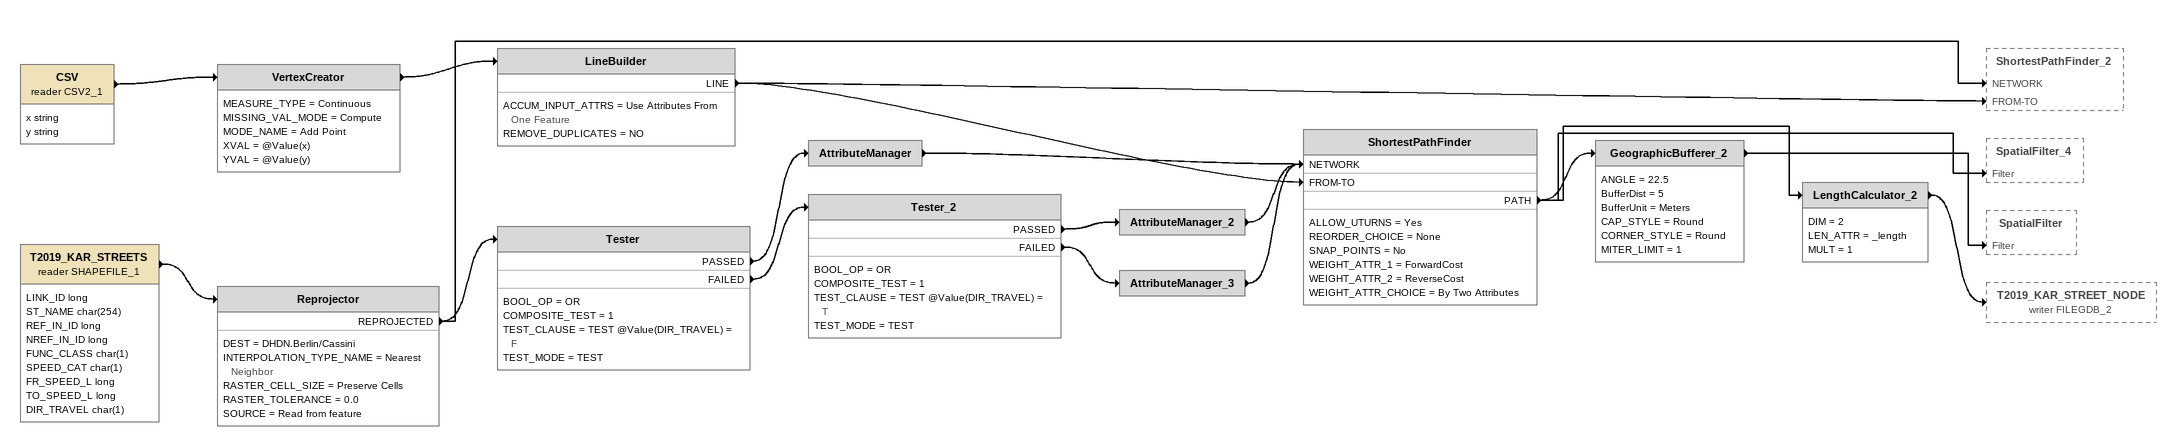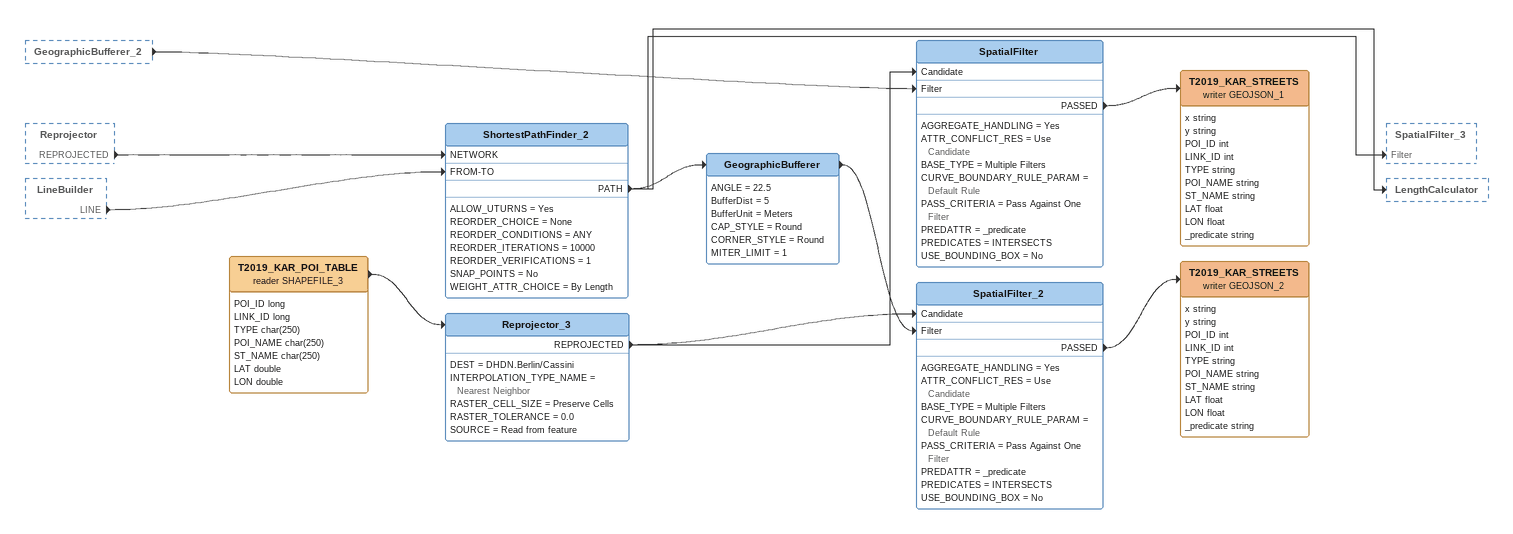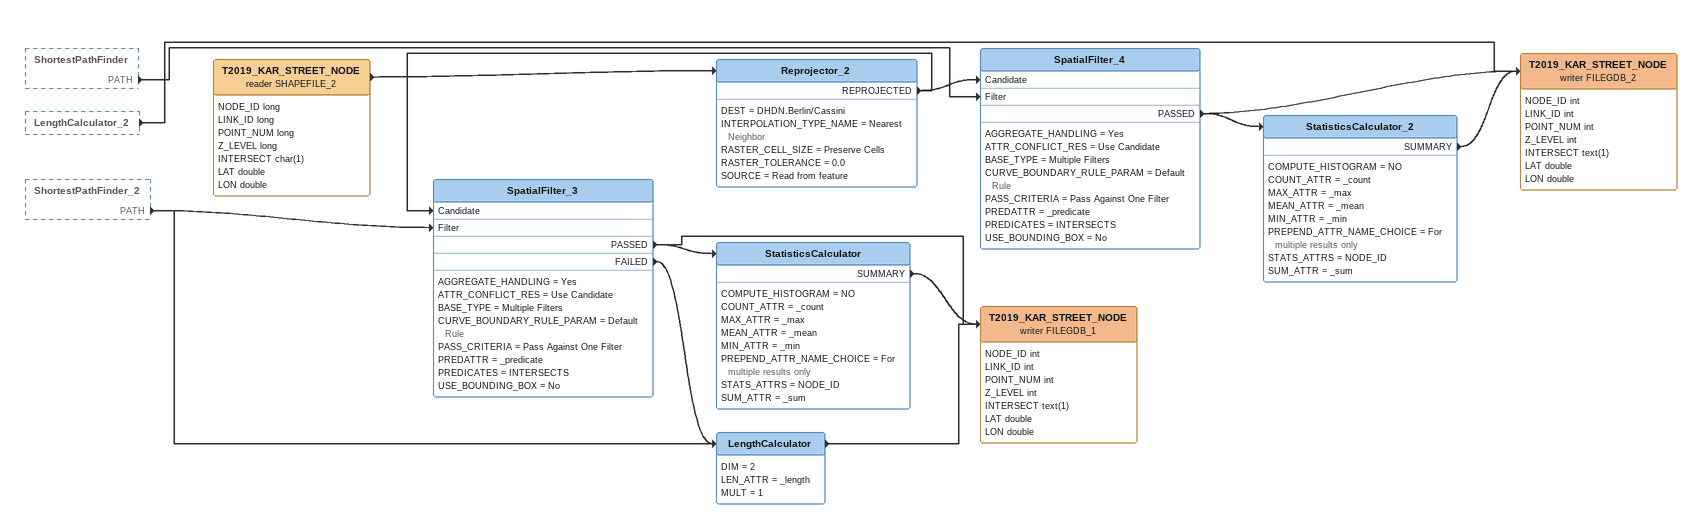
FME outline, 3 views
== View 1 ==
T2019_KAR_STREETS (reader SHAPEFILE_1)
    attributes: LINK_ID long, ST_NAME char(254), REF_IN_ID long, NREF_IN_ID long, FUNC_CLASS char(1), SPEED_CAT char(1), FR_SPEED_L long, TO_SPEED_L long, DIR_TRAVEL char(1)
    -> Reprojector
Reprojector
    DEST = DHDN.Berlin/Cassini
    INTERPOLATION_TYPE_NAME = Nearest Neighbor
    RASTER_CELL_SIZE = Preserve Cells
    RASTER_TOLERANCE = 0.0
    SOURCE = Read from feature
    REPROJECTED -> Tester
    REPROJECTED -> ShortestPathFinder_2 [NETWORK]
Tester
    BOOL_OP = OR
    COMPOSITE_TEST = 1
    TEST_CLAUSE = TEST @Value(DIR_TRAVEL) = F
    TEST_MODE = TEST
    PASSED -> AttributeManager
    FAILED -> Tester_2
AttributeManager
    -> ShortestPathFinder [NETWORK]
Tester_2
    BOOL_OP = OR
    COMPOSITE_TEST = 1
    TEST_CLAUSE = TEST @Value(DIR_TRAVEL) = T
    TEST_MODE = TEST
    PASSED -> AttributeManager_2
    FAILED -> AttributeManager_3
AttributeManager_2
    -> ShortestPathFinder [NETWORK]
AttributeManager_3
    -> ShortestPathFinder [NETWORK]
CSV (reader CSV2_1)
    attributes: x string, y string
    -> VertexCreator
VertexCreator
    MEASURE_TYPE = Continuous
    MISSING_VAL_MODE = Compute
    MODE_NAME = Add Point
    XVAL = @Value(x)
    YVAL = @Value(y)
    -> LineBuilder
LineBuilder
    ACCUM_INPUT_ATTRS = Use Attributes From One Feature
    REMOVE_DUPLICATES = NO
    LINE -> ShortestPathFinder [FROM-TO]
    LINE -> ShortestPathFinder_2 [FROM-TO]
ShortestPathFinder
    ALLOW_UTURNS = Yes
    REORDER_CHOICE = None
    SNAP_POINTS = No
    WEIGHT_ATTR_1 = ForwardCost
    WEIGHT_ATTR_2 = ReverseCost
    WEIGHT_ATTR_CHOICE = By Two Attributes
    PATH -> GeographicBufferer_2
    PATH -> SpatialFilter_4 [Filter]
    PATH -> LengthCalculator_2
GeographicBufferer_2
    ANGLE = 22.5
    BufferDist = 5
    BufferUnit = Meters
    CAP_STYLE = Round
    CORNER_STYLE = Round
    MITER_LIMIT = 1
    -> SpatialFilter [Filter]
LengthCalculator_2
    DIM = 2
    LEN_ATTR = _length
    MULT = 1
    -> T2019_KAR_STREET_NODE (writer FILEGDB_2)

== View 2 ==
GeographicBufferer_2 [outside]
    -> SpatialFilter [Filter]
Reprojector [outside]
    REPROJECTED -> ShortestPathFinder_2 [NETWORK]
LineBuilder [outside]
    LINE -> ShortestPathFinder_2 [FROM-TO]
ShortestPathFinder_2
    ALLOW_UTURNS = Yes
    REORDER_CHOICE = None
    REORDER_CONDITIONS = ANY
    REORDER_ITERATIONS = 10000
    REORDER_VERIFICATIONS = 1
    SNAP_POINTS = No
    WEIGHT_ATTR_CHOICE = By Length
    PATH -> GeographicBufferer
    PATH -> SpatialFilter_3 [Filter]
    PATH -> LengthCalculator
GeographicBufferer
    ANGLE = 22.5
    BufferDist = 5
    BufferUnit = Meters
    CAP_STYLE = Round
    CORNER_STYLE = Round
    MITER_LIMIT = 1
    -> SpatialFilter_2 [Filter]
T2019_KAR_POI_TABLE (reader SHAPEFILE_3)
    attributes: POI_ID long, LINK_ID long, TYPE char(250), POI_NAME char(250), ST_NAME char(250), LAT double, LON double
    -> Reprojector_3
Reprojector_3
    DEST = DHDN.Berlin/Cassini
    INTERPOLATION_TYPE_NAME = Nearest Neighbor
    RASTER_CELL_SIZE = Preserve Cells
    RASTER_TOLERANCE = 0.0
    SOURCE = Read from feature
    REPROJECTED -> SpatialFilter_2 [Candidate]
    REPROJECTED -> SpatialFilter [Candidate]
SpatialFilter
    AGGREGATE_HANDLING = Yes
    ATTR_CONFLICT_RES = Use Candidate
    BASE_TYPE = Multiple Filters
    CURVE_BOUNDARY_RULE_PARAM = Default Rule
    PASS_CRITERIA = Pass Against One Filter
    PREDATTR = _predicate
    PREDICATES = INTERSECTS
    USE_BOUNDING_BOX = No
    PASSED -> T2019_KAR_STREETS (writer GEOJSON_1)
T2019_KAR_STREETS (writer GEOJSON_1)
    attributes: x string, y string, POI_ID int, LINK_ID int, TYPE string, POI_NAME string, ST_NAME string, LAT float, LON float, _predicate string
SpatialFilter_2
    AGGREGATE_HANDLING = Yes
    ATTR_CONFLICT_RES = Use Candidate
    BASE_TYPE = Multiple Filters
    CURVE_BOUNDARY_RULE_PARAM = Default Rule
    PASS_CRITERIA = Pass Against One Filter
    PREDATTR = _predicate
    PREDICATES = INTERSECTS
    USE_BOUNDING_BOX = No
    PASSED -> T2019_KAR_STREETS (writer GEOJSON_2)
T2019_KAR_STREETS (writer GEOJSON_2)
    attributes: x string, y string, POI_ID int, LINK_ID int, TYPE string, POI_NAME string, ST_NAME string, LAT float, LON float, _predicate string

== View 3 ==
ShortestPathFinder [outside]
    PATH -> SpatialFilter_4 [Filter]
LengthCalculator_2 [outside]
    -> T2019_KAR_STREET_NODE (writer FILEGDB_2)
ShortestPathFinder_2 [outside]
    PATH -> SpatialFilter_3 [Filter]
    PATH -> LengthCalculator
T2019_KAR_STREET_NODE (reader SHAPEFILE_2)
    attributes: NODE_ID long, LINK_ID long, POINT_NUM long, Z_LEVEL long, INTERSECT char(1), LAT double, LON double
    -> Reprojector_2
Reprojector_2
    DEST = DHDN.Berlin/Cassini
    INTERPOLATION_TYPE_NAME = Nearest Neighbor
    RASTER_CELL_SIZE = Preserve Cells
    RASTER_TOLERANCE = 0.0
    SOURCE = Read from feature
    REPROJECTED -> SpatialFilter_3 [Candidate]
    REPROJECTED -> SpatialFilter_4 [Candidate]
SpatialFilter_4
    AGGREGATE_HANDLING = Yes
    ATTR_CONFLICT_RES = Use Candidate
    BASE_TYPE = Multiple Filters
    CURVE_BOUNDARY_RULE_PARAM = Default Rule
    PASS_CRITERIA = Pass Against One Filter
    PREDATTR = _predicate
    PREDICATES = INTERSECTS
    USE_BOUNDING_BOX = No
    PASSED -> StatisticsCalculator_2
    PASSED -> T2019_KAR_STREET_NODE (writer FILEGDB_2)
StatisticsCalculator_2
    COMPUTE_HISTOGRAM = NO
    COUNT_ATTR = _count
    MAX_ATTR = _max
    MEAN_ATTR = _mean
    MIN_ATTR = _min
    PREPEND_ATTR_NAME_CHOICE = For multiple results only
    STATS_ATTRS = NODE_ID
    SUM_ATTR = _sum
    SUMMARY -> T2019_KAR_STREET_NODE (writer FILEGDB_2)
T2019_KAR_STREET_NODE (writer FILEGDB_2)
    attributes: NODE_ID int, LINK_ID int, POINT_NUM int, Z_LEVEL int, INTERSECT text(1), LAT double, LON double
SpatialFilter_3
    AGGREGATE_HANDLING = Yes
    ATTR_CONFLICT_RES = Use Candidate
    BASE_TYPE = Multiple Filters
    CURVE_BOUNDARY_RULE_PARAM = Default Rule
    PASS_CRITERIA = Pass Against One Filter
    PREDATTR = _predicate
    PREDICATES = INTERSECTS
    USE_BOUNDING_BOX = No
    PASSED -> StatisticsCalculator
    PASSED -> T2019_KAR_STREET_NODE (writer FILEGDB_1)
    FAILED -> LengthCalculator
StatisticsCalculator
    COMPUTE_HISTOGRAM = NO
    COUNT_ATTR = _count
    MAX_ATTR = _max
    MEAN_ATTR = _mean
    MIN_ATTR = _min
    PREPEND_ATTR_NAME_CHOICE = For multiple results only
    STATS_ATTRS = NODE_ID
    SUM_ATTR = _sum
    SUMMARY -> T2019_KAR_STREET_NODE (writer FILEGDB_1)
LengthCalculator
    DIM = 2
    LEN_ATTR = _length
    MULT = 1
    -> T2019_KAR_STREET_NODE (writer FILEGDB_1)
T2019_KAR_STREET_NODE (writer FILEGDB_1)
    attributes: NODE_ID int, LINK_ID int, POINT_NUM int, Z_LEVEL int, INTERSECT text(1), LAT double, LON double
